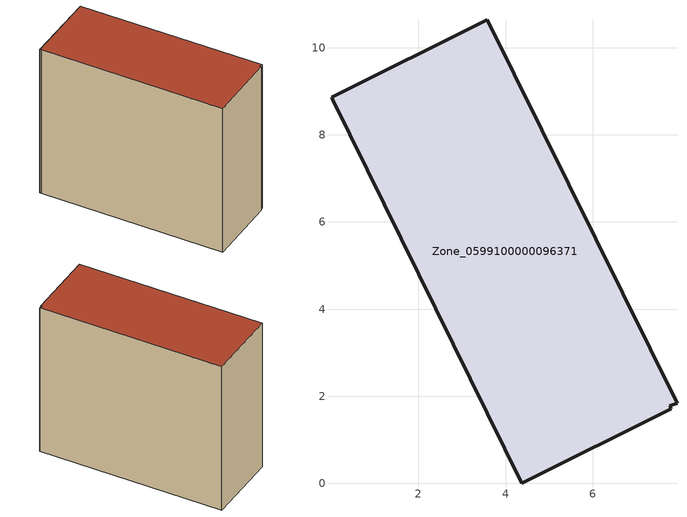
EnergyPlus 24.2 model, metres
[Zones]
Zone_0599100000096371
 floor ground (C_G): 0.03,8.81 0,8.87 3.58,10.64 7.93,1.84 7.77,1.78 7.8,1.71 4.37,0 z0
 wall outside (C_F): 7.8,1.71 7.77,1.78 7.93,1.84 3.58,10.64 0,8.87 0.03,8.81 4.37,0 7.8,1.71 z0:8.41
 roof outside (C_R): 0,8.87 0.03,8.81 4.37,0 7.8,1.71 7.77,1.78 7.93,1.84 3.58,10.64 z8.41
[BUILDING]
Pand.0599100000096371: North Axis=0; Terrain=City; Loads Convergence Tolerance Value=0.04; Temperature Convergence Tolerance Value=0.4; Solar Distribution=FullExterior; Maximum Number of Warmup Days=25; Minimum Number of Warmup Days=1
[Site:Location]
Rotterdam.The.Hague.AP_ZH_NLD Design_Conditions: Latitude=51.96; Longitude=4.45; Time Zone=1; Elevation=-4.5
[SITE:GROUNDTEMPERATURE:BUILDINGSURFACE]
18, 18, 18, 18, 18, 18, 18, 18, 18, 18, 18, 18
[MATERIAL] Thermal Absorptance=0.9; Solar Absorptance=0.7; Visible Absorptance=0.7
Name | Roughness | Thickness | Conductivity | Density | Specific Heat
G.TI.1992-2005 | MediumSmooth | 0.15 | 0.06 | 540 | 1210
F.TI.1992-2005 | Rough | 0.3 | 0.12 | 1920 | 840
R.TI.1992-2005 | MediumRough | 0.2 | 0.08 | 1500 | 1000
[CONSTRUCTION]
C_G: G.TI.1992-2005
C_F: F.TI.1992-2005
C_R: R.TI.1992-2005
[ZONE]
Zone_0599100000096371: Type=1; Multiplier=1; Ceiling Height=Autocalculate; Volume=Autocalculate; Floor Area=autocalculate; Part of Total Floor Area=Yes
[ZONEINFILTRATION:DESIGNFLOWRATE]
Infil_Zone_0599100000096371: Zone or ZoneList or Space or SpaceList=Zone_0599100000096371; Schedule=AlwaysOn; Design Flow Rate Calculation Method=Flow/Area; Flow Rate per Floor Area=0.0015; Constant Term Coefficient=1; Temperature Term Coefficient=0; Velocity Term Coefficient=0; Velocity Squared Term Coefficient=0
[HVACTEMPLATE:ZONE:IDEALLOADSAIRSYSTEM]
Zone_0599100000096371: Maximum Heating Supply Air Temperature=50; Minimum Cooling Supply Air Temperature=13; Maximum Heating Supply Air Humidity Ratio=0.0156; Minimum Cooling Supply Air Humidity Ratio=0.0077; Heating Limit=NoLimit; Cooling Limit=NoLimit; Dehumidification Control Type=ConstantSensibleHeatRatio; Cooling Sensible Heat Ratio=0.7; Dehumidification Setpoint=60; Humidification Control Type=None; Humidification Setpoint=30; Outdoor Air Method=None; Outdoor Air Flow Rate per Person=0.00944; Outdoor Air Flow Rate per Zone Floor Area=0; Outdoor Air Flow Rate per Zone=0; Demand Controlled Ventilation Type=None; Outdoor Air Economizer Type=NoEconomizer; Heat Recovery Type=None; Sensible Heat Recovery Effectiveness=0.7; Latent Heat Recovery Effectiveness=0.65
[ZONECONTROL:THERMOSTAT]
ThermostatControl_Zone_0599100000096371: Zone or ZoneList=Zone_0599100000096371; Control Type Schedule=DualSetpointControlType; Control 1=Thermostat_Zone_0599100000096371; Temperature Difference Between Cutout And Setpoint=0
[THERMOSTATSETPOINT:DUALSETPOINT]
Thermostat_Zone_0599100000096371: Heating Setpoint Temperature Schedule=HeatingSetpoint_Zone_0599100000096371; Cooling Setpoint Temperature Schedule=CoolingSetpoint_Zone_0599100000096371
[SCHEDULE:COMPACT]
HeatingSetpoint_Zone_0599100000096371: Through: 12/31, For: AllDays, Until: 24:00, 21
CoolingSetpoint_Zone_0599100000096371: Through: 12/31, For: AllDays, Until: 24:00, 24
DualSetpointControlType: Through: 12/31, For: AllDays, Until: 24:00, 4
AlwaysOn: Through: 12/31, For: AllDays, Until: 24:00, 1
